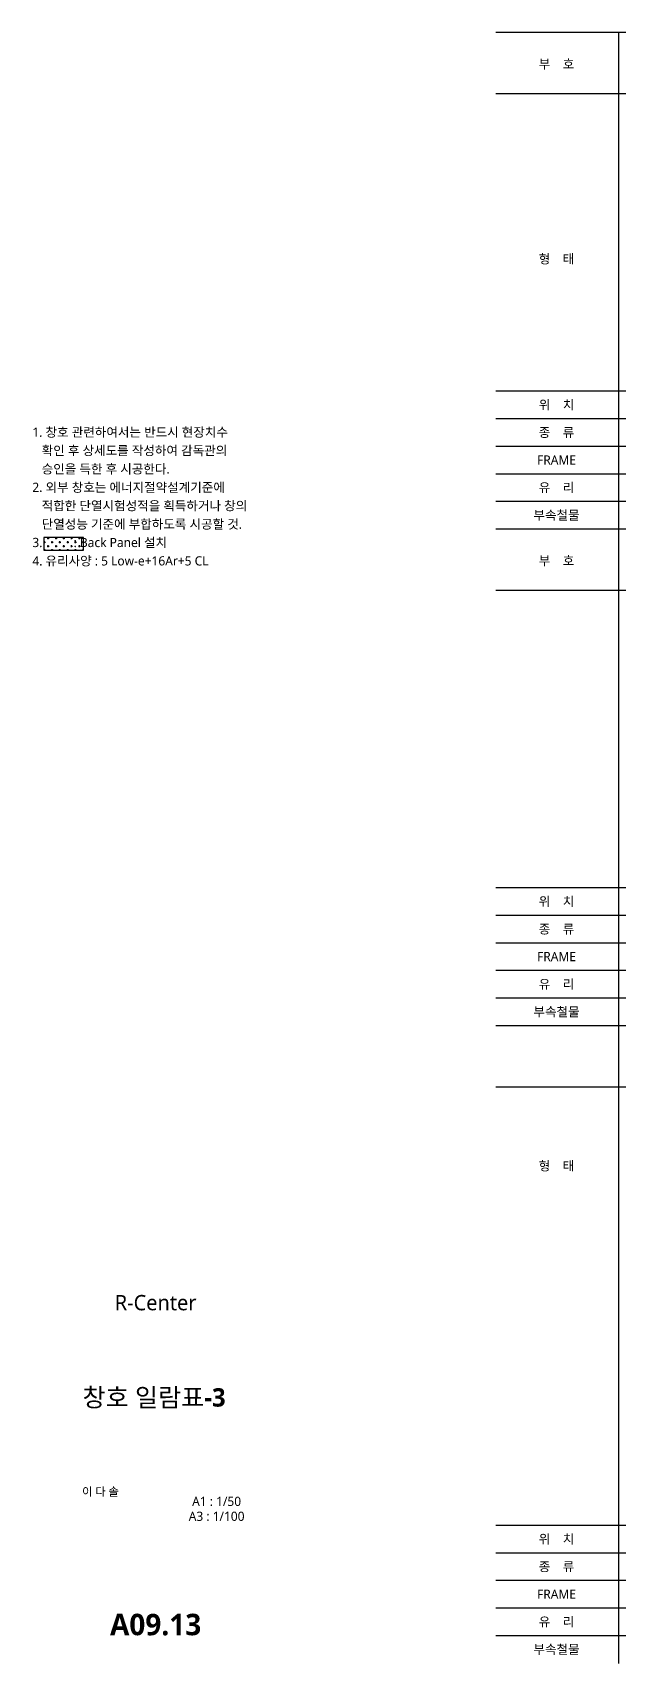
# Model space of a CAD drawing. Header units: millimetres. Extents: x -3 to 459584, y -660938 to -11738.
# Drawn here: x 118593 to 128147, y -146434 to -119834 of the extents above; entities that cross this region are included whole.
import ezdxf
from ezdxf.enums import TextEntityAlignment as Align

# ---------------------------------------------------------------- set-up
doc = ezdxf.new("R2010")
doc.units = ezdxf.units.MM
doc.header["$LTSCALE"] = 200
for name, color, linetype in [('A-TAG-2', 4, 'Continuous'), ('ELE3', 3, 'Continuous'), ('ELE6', 6, 'Continuous'), ('SHT', 5, 'Continuous'), ('TEX', 3, 'Continuous'), ('TEXT', 3, 'Continuous'), ('TITLE', 7, 'Continuous'), ('판넬메지', 8, 'Continuous')]:
    doc.layers.add(name, color=color, linetype=linetype)
doc.styles.add('S1', font='malgun.ttf')
doc.styles.add('맑은고딕', font='malgun.ttf')
doc.styles.add('맑은고딕B', font='malgunbd.ttf')
doc.styles.add('스타일1', font='malgun.ttf')

# ---------------------------------------------------------------- blocks, each defined once
blk = doc.blocks.new('TITLE')
at = {"layer": 'TITLE', "style": '스타일1'}
for tag, height, p in [('동명칭', 6, (776.77, -457.26)), ('SCALE-A1', 3, (797.5, -522)), ('SCALE-A3', 3, (797.5, -527)), ('DATA', 3, (797.5, -540))]:
    blk.add_attdef(tag, text='', height=height, dxfattribs=at).set_placement(p, align=Align.MIDDLE)
for tag, height, p in [('TITLE1', 6, (776.5, -479.4)), ('TITLE4', 6, (776.5, -484.39)), ('TITLE2', 6, (776.5, -489)), ('TITLE5', 6, (776.5, -493.99)), ('TITLE3', 6, (776.5, -498.7)), ('NAME-1', 3, (760.16, -517.5)), ('NAME-2', 3, (760.16, -526.5)), ('A0.00', 7, (776.5, -561))]:
    blk.add_attdef(tag, text='', height=height, dxfattribs=at).set_placement(p, align=Align.MIDDLE_CENTER)
blk = doc.blocks.new('A$C2D6C597E')
at = {"layer": 'TEXT', "style": 'S1'}
for s, p in [('1. 창호 관련하여서는 반드시 현장치수', (139, -771)), ('   확인 후 상세도를 작성하여 감독관의', (139, -1071)), ('   승인을 득한 후 시공한다.', (139, -1371)), ('2. 외부 창호는 에너지절약설계기준에', (139, -1671)), ('   적합한 단열시험성적을 획득하거나 창의', (139, -1971)), ('   단열성능 기준에 부합하도록 시공할 것.', (139, -2271))]:
    blk.add_text(s, height=150, dxfattribs=at).set_placement(p, align=Align.BOTTOM_LEFT)

msp = doc.modelspace()

# ---------------------------------------------------------------- hatches: boundary and pattern name
at = {"layer": '판넬메지'}
h = msp.add_hatch(dxfattribs=at)
h.set_pattern_fill('CROSS', color=256, scale=10)
h.set_pattern_definition([(0, (-2325, -148656.645), (63.5, 63.5), [31.75, -95.25]), (90, (-2309.125, -148672.52), (-63.5, 63.5), [31.75, -95.25])])
h.paths.add_polyline_path([(119423.5, -128069.6), (118778.2, -128069.6), (118778.2, -128277.2), (119423.5, -128277.2)])

# ---------------------------------------------------------------- linework, layer by layer
msp.add_lwpolyline([(118778.2, -128277.2), (119423.5, -128277.2), (119423.5, -128069.6), (118778.2, -128069.6)], close=True)
at = {"layer": 'A-TAG-2', "color": 7}
for p, q in [((160497.2, -120834.1), (126147.2, -120834.1)), ((160497.2, -128934.1), (126147.2, -128934.1)), ((160500, -137034.1), (126150, -137034.1))]:
    msp.add_line(p, q, dxfattribs=at)
at = {"layer": 'ELE3'}
for p, q in [((160497.2, -119834.1), (126147.2, -119834.1)), ((128147.2, -119834.1), (128147.2, -146434.1)), ((160497.2, -127934.1), (126147.2, -127934.1)), ((160500, -136034.1), (126150, -136034.1))]:
    msp.add_line(p, q, dxfattribs=at)
at = {"layer": 'ELE6'}
for p, q in [((160497.2, -125684.1), (126147.2, -125684.1)), ((160497.2, -126134.1), (126147.2, -126134.1)), ((160497.2, -126584.1), (126147.2, -126584.1)), ((160497.2, -127034.1), (126147.2, -127034.1)), ((160497.2, -127484.1), (126147.2, -127484.1)), ((160497.2, -133784.1), (126147.2, -133784.1)), ((160497.2, -134234.1), (126147.2, -134234.1)), ((160497.2, -134684.1), (126147.2, -134684.1)), ((160497.2, -135134.1), (126147.2, -135134.1)), ((160497.2, -135584.1), (126147.2, -135584.1)), ((160497.2, -144184.1), (126147.2, -144184.1)), ((160497.2, -144634.1), (126147.2, -144634.1)), ((160497.2, -145084.1), (126147.2, -145084.1)), ((160497.2, -145534.1), (126147.2, -145534.1)), ((160497.2, -145984.1), (126147.2, -145984.1))]:
    msp.add_line(p, q, dxfattribs=at)

# ---------------------------------------------------------------- block references
at = {"layer": 'TEXT'}
msp.add_blockref('A$C2D6C597E', (118450, -125700), dxfattribs=at)
ref = msp.add_blockref('TITLE', (81775, -147450), dxfattribs=dict(at, xscale=50, yscale=50, zscale=50))
ref.add_attrib('TITLE2', '창호 일람표-3', dxfattribs={"layer": 'SHT', "color": 4, "height": 300, "style": '맑은고딕B'}).set_placement((120575, -142095.7), align=Align.MIDDLE_CENTER)
ref.add_attrib('NAME-1', '이 다 솔', dxfattribs={"color": 3, "height": 135, "style": '맑은고딕'}).set_placement((119400, -143633.4), align=Align.MIDDLE_LEFT)
ref.add_attrib('SCALE-A1', 'A1 : 1/50', dxfattribs={"layer": 'SHT', "color": 3, "height": 150, "style": '맑은고딕'}).set_placement((121594.6, -143791.4), align=Align.MIDDLE)
ref.add_attrib('SCALE-A3', 'A3 : 1/100', dxfattribs={"layer": 'SHT', "color": 3, "height": 150, "style": '맑은고딕'}).set_placement((121594.6, -144034.6), align=Align.MIDDLE)
ref.add_attrib('A0.00', 'A09.13', dxfattribs={"layer": 'SHT', "color": 4, "height": 350, "style": '맑은고딕B'}).set_placement((120600, -145800), align=Align.MIDDLE_CENTER)

# ---------------------------------------------------------------- texts
at = {"layer": 'TEX', "style": 'S1'}
for s, p in [('부    호', (127138.3, -120421.6)), ('형    태', (127138.3, -123599.5)), ('위    치', (127138.3, -125980.1)), ('종    류', (127138.3, -126430.1)), ('FRAME', (127138.3, -126880.1)), ('유    리', (127138.3, -127330.1)), ('부속철물', (127138.3, -127780.1)), ('부    호', (127138.3, -128521.6)), ('위    치', (127138.3, -134080.1)), ('종    류', (127138.3, -134530.1)), ('FRAME', (127138.3, -134980.1)), ('유    리', (127138.3, -135430.1)), ('부속철물', (127138.3, -135880.1)), ('형    태', (127138.3, -138394.8)), ('위    치', (127138.3, -144480.1)), ('종    류', (127138.3, -144930.1)), ('FRAME', (127138.3, -145380.1)), ('유    리', (127138.3, -145830.1)), ('부속철물', (127138.3, -146280.1))]:
    msp.add_text(s, height=150, dxfattribs=at).set_placement(p, align=Align.CENTER)
at = {"layer": 'TEXT', "style": 'S1'}
for s, p in [('3.          : Back Panel 설치', (118589.2, -128270.5)), ('4. 유리사양 : 5 Low-e+16Ar+5 CL', (118589.2, -128570.5))]:
    msp.add_text(s, height=150, dxfattribs=at).set_placement(p, align=Align.BOTTOM_LEFT)
at = {"layer": 'TEXT', "style": '스타일1'}
msp.add_text('R-Center', height=250, dxfattribs=at).set_placement((120600, -140550), align=Align.MIDDLE_CENTER)

doc.saveas('drawing.dxf')
